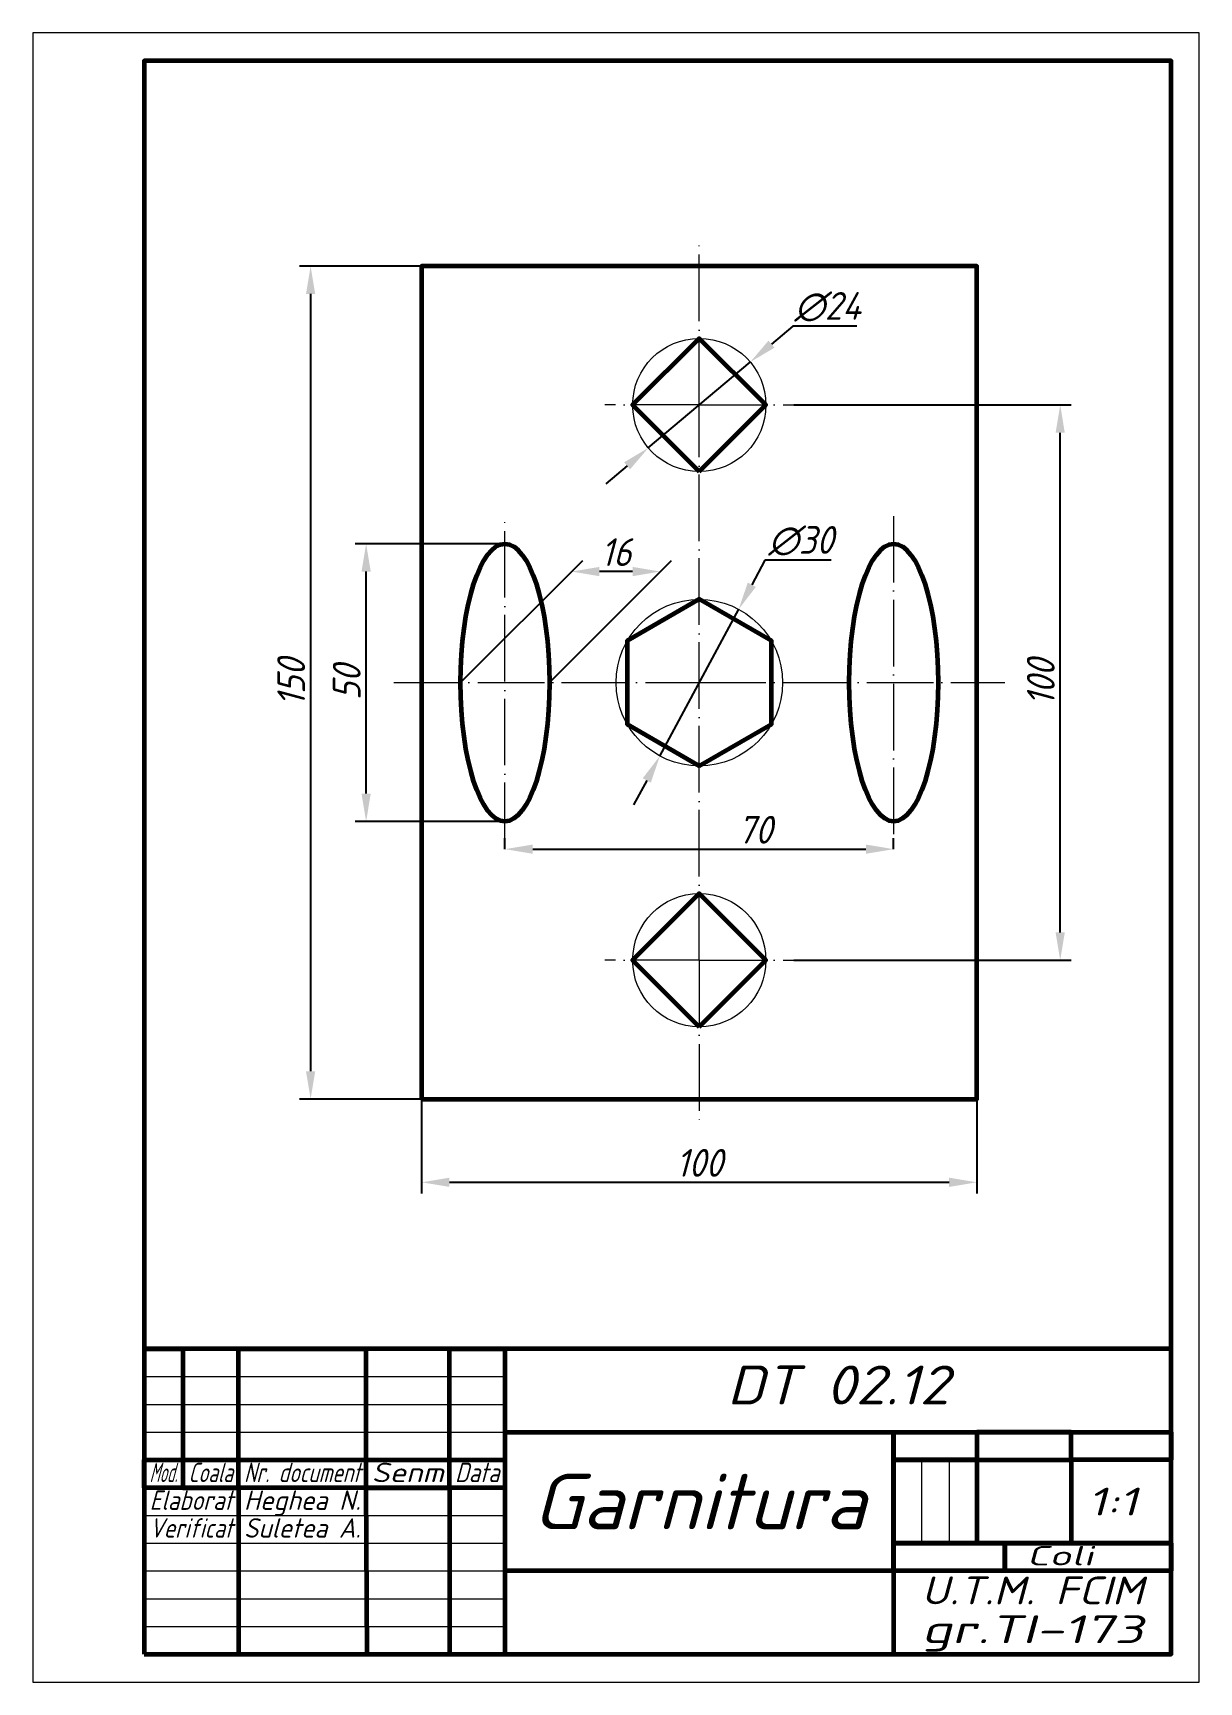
# Model space of a CAD drawing. Header units: millimetres. Extents: x 0 to 210, y 0 to 297.
import ezdxf
from ezdxf.enums import TextEntityAlignment as Align

# ---------------------------------------------------------------- set-up
doc = ezdxf.new("R2010")
doc.units = ezdxf.units.MM
doc.header["$LTSCALE"] = 0.5
doc.linetypes.add('ACAD_ISO04W100', pattern=[30, 24, -3, 0, -3])
for name, color, linetype, lineweight in [('Axe', 152, 'ACAD_ISO04W100', 20), ('Contur', 22, 'Continuous', 60), ('Cote', 92, 'Continuous', 20), ('Subțire', 41, 'Continuous', 20), ('Text10', 7, 'Continuous', 100), ('Text3.5', 7, 'Continuous', 35), ('Text5', 7, 'Continuous', 50), ('text7', 7, 'Continuous', 70)]:
    doc.layers.add(name, color=color, linetype=linetype, lineweight=lineweight)
doc.styles.get("Standard").update_dxf_attribs({"font": 'isocp.shx', "oblique": 15})
doc.dimstyles.new('Hejea-NORMA-2017', dxfattribs={"dimtxt": 5, "dimasz": 5, "dimexe": 2, "dimexo": 0, "dimgap": 1, "dimtad": 1, "dimtoh": 1, "dimdec": 0, "dimtxsty": 'Standard', "dimcen": 2.5, "dimadec": 0, "dimazin": 0, "dimtp": 0.05, "dimtm": 0.05, "dimtfac": 1, "dimtdec": 0, "dimtmove": 0, "dimatfit": 3, "dimldrblk": 'DOTSMALL', "dimfxl": 1, "dimlwd": 25, "dimlwe": 25, "dimarcsym": 0})

# ---------------------------------------------------------------- blocks, each defined once
blk = doc.blocks.new('*D2')
at = {"layer": 'Cote', "color": 0, "lineweight": 25, "transparency": 16777216}
for p, q in [((85, 150), (85, 152)), ((155, 150), (155, 152)), ((90, 150), (150, 150))]:
    blk.add_line(p, q, dxfattribs=at)
at = {"layer": 'Cote', "color": 0, "transparency": 16777216}
for points in [[(90, 150.83), (90, 149.17), (85, 150)], [(150, 150.83), (150, 149.17), (155, 150)]]:
    blk.add_solid(points, dxfattribs=at)
at = {"layer": 'Defpoints', "color": 0, "transparency": 16777216}
for p in [(85, 150), (155, 150), (155, 150)]:
    blk.add_point(p, dxfattribs=at)
at = {"layer": 'Cote', "color": 0, "transparency": 16777216, "insert": (130, 153.5), "char_height": 5, "attachment_point": 5}
blk.add_mtext('70', dxfattribs=at)
blk = doc.blocks.new('_DotSmall')
at = {"color": 0, "linetype": 'ByBlock', "const_width": 0.5}
blk.add_lwpolyline([(-0.0625, 0, 1), (0.0625, 0, 1)], format="xyb", close=True, dxfattribs=at)
blk = doc.blocks.new('*D3')
at = {"layer": 'Cote', "color": 0, "lineweight": 25, "transparency": 16777216}
for p, q in [((85, 205), (58, 205)), ((60, 160), (60, 200)), ((85, 155), (58, 155))]:
    blk.add_line(p, q, dxfattribs=at)
at = {"layer": 'Cote', "color": 0, "transparency": 16777216}
for points in [[(59.17, 200), (60.83, 200), (60, 205)], [(59.17, 160), (60.83, 160), (60, 155)]]:
    blk.add_solid(points, dxfattribs=at)
at = {"layer": 'Defpoints', "color": 0, "transparency": 16777216}
for p in [(60, 205), (85, 205), (85, 155)]:
    blk.add_point(p, dxfattribs=at)
at = {"layer": 'Cote', "color": 0, "transparency": 16777216, "insert": (56.5, 180), "char_height": 5, "attachment_point": 5, "rotation": 90}
blk.add_mtext('50', dxfattribs=at)
blk = doc.blocks.new('*D4')
at = {"layer": 'Cote', "color": 0, "lineweight": 25, "transparency": 16777216}
for p, q in [((137, 230), (187, 230)), ((185, 135), (185, 225)), ((137, 130), (187, 130))]:
    blk.add_line(p, q, dxfattribs=at)
at = {"layer": 'Cote', "color": 0, "transparency": 16777216}
for points in [[(184.17, 225), (185.83, 225), (185, 230)], [(184.17, 135), (185.83, 135), (185, 130)]]:
    blk.add_solid(points, dxfattribs=at)
at = {"layer": 'Defpoints', "color": 0, "transparency": 16777216}
for p in [(137, 230), (185, 230), (137, 130)]:
    blk.add_point(p, dxfattribs=at)
at = {"layer": 'Cote', "color": 0, "transparency": 16777216, "insert": (181.5, 180), "char_height": 5, "attachment_point": 5, "rotation": 90}
blk.add_mtext('100', dxfattribs=at)
blk = doc.blocks.new('*D5')
at = {"layer": 'Cote', "color": 0, "lineweight": 25, "transparency": 16777216}
for p, q in [((77, 180), (99, 202)), ((93, 180), (115, 202)), ((108, 200), (102, 200))]:
    blk.add_line(p, q, dxfattribs=at)
at = {"layer": 'Cote', "color": 0, "transparency": 16777216}
for points in [[(102, 200.83), (102, 199.17), (97, 200)], [(108, 200.83), (108, 199.17), (113, 200)]]:
    blk.add_solid(points, dxfattribs=at)
at = {"layer": 'Defpoints', "color": 0, "transparency": 16777216}
for p in [(97, 200), (77, 180), (93, 180)]:
    blk.add_point(p, dxfattribs=at)
at = {"layer": 'Cote', "color": 0, "transparency": 16777216, "insert": (105, 203.5), "char_height": 5, "attachment_point": 5}
blk.add_mtext('16', dxfattribs=at)
blk = doc.blocks.new('*D6')
at = {"layer": 'Cote', "color": 0, "lineweight": 25, "transparency": 16777216}
for p, q in [((131.83, 202.03), (129.46, 197.62)), ((143.77, 202.03), (131.83, 202.03)), ((112.9, 166.78), (127.1, 193.22)), ((110.54, 162.38), (108.17, 157.97))]:
    blk.add_line(p, q, dxfattribs=at)
at = {"layer": 'Cote', "color": 0, "transparency": 16777216}
for points in [[(128.73, 198.02), (130.19, 197.23), (127.1, 193.22)], [(109.81, 162.77), (111.27, 161.98), (112.9, 166.78)]]:
    blk.add_solid(points, dxfattribs=at)
at = {"layer": 'Defpoints', "color": 0, "transparency": 16777216}
for p in [(127.1, 193.22), (112.9, 166.78)]:
    blk.add_point(p, dxfattribs=at)
at = {"layer": 'Cote', "color": 0, "transparency": 16777216, "insert": (138.3, 205.53), "char_height": 5, "attachment_point": 5}
blk.add_mtext('∅30', dxfattribs=at)
blk = doc.blocks.new('*D7')
at = {"layer": 'Cote', "color": 0, "lineweight": 25, "transparency": 16777216}
for p, q in [((136.82, 244.18), (133, 240.95)), ((148.39, 244.18), (136.82, 244.18)), ((110.82, 222.27), (129.18, 237.73)), ((107, 219.05), (103.18, 215.82))]:
    blk.add_line(p, q, dxfattribs=at)
at = {"layer": 'Cote', "color": 0, "transparency": 16777216}
for points in [[(132.46, 241.59), (133.54, 240.32), (129.18, 237.73)], [(106.46, 219.68), (107.54, 218.41), (110.82, 222.27)]]:
    blk.add_solid(points, dxfattribs=at)
at = {"layer": 'Defpoints', "color": 0, "transparency": 16777216}
for p in [(129.18, 237.73), (110.82, 222.27)]:
    blk.add_point(p, dxfattribs=at)
at = {"layer": 'Cote', "color": 0, "transparency": 16777216, "insert": (143.11, 247.68), "char_height": 5, "attachment_point": 5}
blk.add_mtext('∅24', dxfattribs=at)
blk = doc.blocks.new('*D8')
at = {"layer": 'Cote', "color": 0, "lineweight": 25, "transparency": 16777216}
for p, q in [((70, 255), (48, 255)), ((50, 250), (50, 110)), ((70, 105), (48, 105))]:
    blk.add_line(p, q, dxfattribs=at)
at = {"layer": 'Cote', "color": 0, "transparency": 16777216}
for points in [[(49.17, 250), (50.83, 250), (50, 255)], [(49.17, 110), (50.83, 110), (50, 105)]]:
    blk.add_solid(points, dxfattribs=at)
at = {"layer": 'Defpoints', "color": 0, "transparency": 16777216}
for p in [(70, 255), (50, 105), (70, 105)]:
    blk.add_point(p, dxfattribs=at)
at = {"layer": 'Cote', "color": 0, "transparency": 16777216, "insert": (46.5, 180), "char_height": 5, "attachment_point": 5, "rotation": 90}
blk.add_mtext('150', dxfattribs=at)
blk = doc.blocks.new('*D9')
at = {"layer": 'Cote', "color": 0, "lineweight": 25, "transparency": 16777216}
for p, q in [((70, 105), (70, 88)), ((170, 105), (170, 88)), ((75, 90), (165, 90))]:
    blk.add_line(p, q, dxfattribs=at)
at = {"layer": 'Cote', "color": 0, "transparency": 16777216}
for points in [[(75, 90.83), (75, 89.17), (70, 90)], [(165, 90.83), (165, 89.17), (170, 90)]]:
    blk.add_solid(points, dxfattribs=at)
at = {"layer": 'Defpoints', "color": 0, "transparency": 16777216}
for p in [(70, 105), (170, 105), (170, 90)]:
    blk.add_point(p, dxfattribs=at)
at = {"layer": 'Cote', "color": 0, "transparency": 16777216, "insert": (120, 93.5), "char_height": 5, "attachment_point": 5}
blk.add_mtext('100', dxfattribs=at)

msp = doc.modelspace()

# ---------------------------------------------------------------- linework, layer by layer
at = {"layer": 'Axe'}
for p, q in [((120, 230), (120, 260)), ((120, 230), (103, 230)), ((120, 130), (120, 230)), ((120, 230), (137, 230)), ((85, 150), (85, 210)), ((155, 210), (155, 150)), ((65, 180), (120, 180)), ((120, 180), (175, 180)), ((120, 130), (103, 130)), ((120, 130), (137, 130)), ((120, 130), (120, 100))]:
    msp.add_line(p, q, dxfattribs=at)
at = {"layer": 'Contur'}
for p, q in [((20, 60), (27, 60)), ((27, 60), (27, 35)), ((37, 35), (37, 60)), ((37, 60), (60, 60)), ((60, 35), (60, 60)), ((75, 35), (75, 60)), ((75, 60), (85, 60)), ((85, 60), (85, 40)), ((20, 53), (20, 28)), ((85, 45), (205, 45)), ((155, 40), (155, 45)), ((155, 45), (155, 40)), ((187, 45), (170, 45)), ((170, 45), (170, 40)), ((187, 40), (187, 45)), ((205, 45), (205, 40)), ((20, 35), (20, 40)), ((20, 40), (85, 40)), ((85, 40), (85, 35)), ((170, 40), (155, 40)), ((155, 40), (187, 40)), ((155, 25), (155, 40)), ((155, 40), (155, 25)), ((170, 40), (170, 25)), ((205, 40), (187, 40)), ((187, 40), (187, 25)), ((27, 35), (20, 35)), ((85, 35), (27, 35)), ((27, 35), (37, 35)), ((37, 35), (37, 5)), ((60, 35), (75, 35)), ((60.21, 5), (60, 35)), ((60, 35), (75, 35)), ((75, 35), (75, 5)), ((85, 35), (85, 5)), ((187, 25), (155, 25)), ((155, 25), (205, 25)), ((155, 20), (155, 25)), ((155, 25), (155, 20)), ((170, 25), (205, 25)), ((205, 25), (171, 25)), ((175, 20), (175, 25)), ((175, 25), (175, 20)), ((205, 25), (205, 20)), ((155, 20), (85, 20)), ((175, 20), (155, 20)), ((155.01, 5), (155.01, 20)), ((205, 20), (175, 20)), ((37, 5), (60.21, 5)), ((75, 5), (155.01, 5))]:
    msp.add_line(p, q, dxfattribs=at)
for points in [[(20, 5), (205, 5), (205, 292), (20, 292)], [(70, 105), (170, 105), (170, 255), (70, 255)], [(120, 218), (132, 230), (120, 242), (108, 230)], [(120, 165), (132.99, 172.5), (132.99, 187.5), (120, 195), (107.01, 187.5), (107.01, 172.5)], [(120, 118), (132, 130), (120, 142), (108, 130)], [(20, 5), (205, 5), (205, 60), (20, 60)]]:
    msp.add_lwpolyline(points, close=True, dxfattribs=at)
for centre in [(85, 180), (155, 180)]:
    msp.add_ellipse(centre, major_axis=(0, 25), ratio=0.32, dxfattribs=at)
at = {"layer": 'Subțire'}
for p, q in [((20, 55), (85, 55)), ((20, 50), (85, 50)), ((20, 45), (85, 45)), ((160, 40), (160, 25)), ((165, 40), (165, 25)), ((20, 30), (85, 30)), ((20, 25), (85, 25)), ((20, 20), (85, 20)), ((20, 15), (85, 15)), ((20, 10), (85, 10))]:
    msp.add_line(p, q, dxfattribs=at)
msp.add_lwpolyline([(0, 0), (210, 0), (210, 297), (0, 297)], close=True, dxfattribs=at)
for centre, radius in [((120, 230), 12), ((120, 180), 15), ((120, 130), 12)]:
    msp.add_circle(centre, radius, dxfattribs=at)

# ---------------------------------------------------------------- texts
at = {"layer": 'Text10', "oblique": 15, "width": 1.074067}
msp.add_text('Garnitura', height=10, dxfattribs=at).set_placement((90, 27.5), (150, 27.5), align=Align.FIT)
at = {"layer": 'Text3.5', "oblique": 15}
for s, width, p, p2 in [('Mod.', 0.58309, (21, 36), (26, 36)), ('Coala', 0.740614, (28, 36), (36, 36)), ('Nr. document', 0.794702, (38, 36), (59, 36)), ('Senm', 1.243799, (61, 36), (74, 36)), ('Data', 0.850896, (76, 36), (84, 36)), ('Elaborat', 0.865801, (21, 31), (36, 31)), ('Heghea N.', 1.061947, (38, 31), (59, 31)), ('Verificat', 0.832178, (21, 26), (36, 26)), ('Suletea A.', 0.991736, (38, 26), (59, 26)), ('Coli', 1.758242, (179, 21), (191, 21))]:
    msp.add_text(s, height=3.5, dxfattribs=dict(at, width=width)).set_placement(p, p2, align=Align.FIT)
at = {"layer": 'Text5', "oblique": 15}
for s, width, p, p2 in [('1:1', 1.565217, (190, 30), (199, 30)), ('U.T.M. FCIM', 1.28, (160, 14), (200, 14)), ('gr.TI-173', 1.541004, (160, 7), (200, 7))]:
    msp.add_text(s, height=5, dxfattribs=dict(at, width=width)).set_placement(p, p2, align=Align.FIT)
at = {"layer": 'text7', "oblique": 15, "width": 1.187987}
msp.add_text('DT 02.12', height=7, dxfattribs=at).set_placement((125, 50), (165, 50), align=Align.FIT)

# ---------------------------------------------------------------- dimensions: what is measured, and where the dimension line sits
at = {"layer": 'Cote'}
for base, p1, p2, picture, middle in [((50, 105), (70, 255), (70, 105), '*D8', (46.5, 180)), ((185, 230), (137, 130), (137, 230), '*D4', (181.5, 180)), ((60, 205), (85, 155), (85, 205), '*D3', (56.5, 180))]:
    dim = msp.add_linear_dim(base=base, p1=p1, p2=p2, angle=90, dimstyle='Hejea-NORMA-2017', dxfattribs=at)
    dim.commit()
    dim.dimension.update_dxf_attribs({"geometry": picture, "text_midpoint": middle})
for p1, p2, picture, middle in [((110.82, 222.27), (129.18, 237.73), '*D7', (143.11, 247.68)), ((112.9, 166.78), (127.1, 193.22), '*D6', (138.3, 205.53))]:
    dim = msp.add_diameter_dim_2p(p1=p1, p2=p2, dimstyle='Hejea-NORMA-2017', dxfattribs=at)
    dim.commit()
    dim.dimension.update_dxf_attribs({"geometry": picture, "text_midpoint": middle})
dim = msp.add_aligned_dim(p1=(93, 180), p2=(77, 180), distance=-20, dimstyle='Hejea-NORMA-2017', dxfattribs=at)
dim.commit()
dim.dimension.update_dxf_attribs({"geometry": '*D5', "text_midpoint": (105, 203.5)})
dim = msp.add_linear_dim(base=(155, 150), p1=(85, 150), p2=(155, 150), angle=180, dimstyle='Hejea-NORMA-2017', dxfattribs=at)
dim.commit()
dim.dimension.update_dxf_attribs({"geometry": '*D2', "text_midpoint": (130, 150), "dimtype": 160})
dim = msp.add_linear_dim(base=(170, 90), p1=(70, 105), p2=(170, 105), dimstyle='Hejea-NORMA-2017', dxfattribs=at)
dim.commit()
dim.dimension.update_dxf_attribs({"geometry": '*D9', "text_midpoint": (120, 93.5)})

doc.saveas('drawing.dxf')
